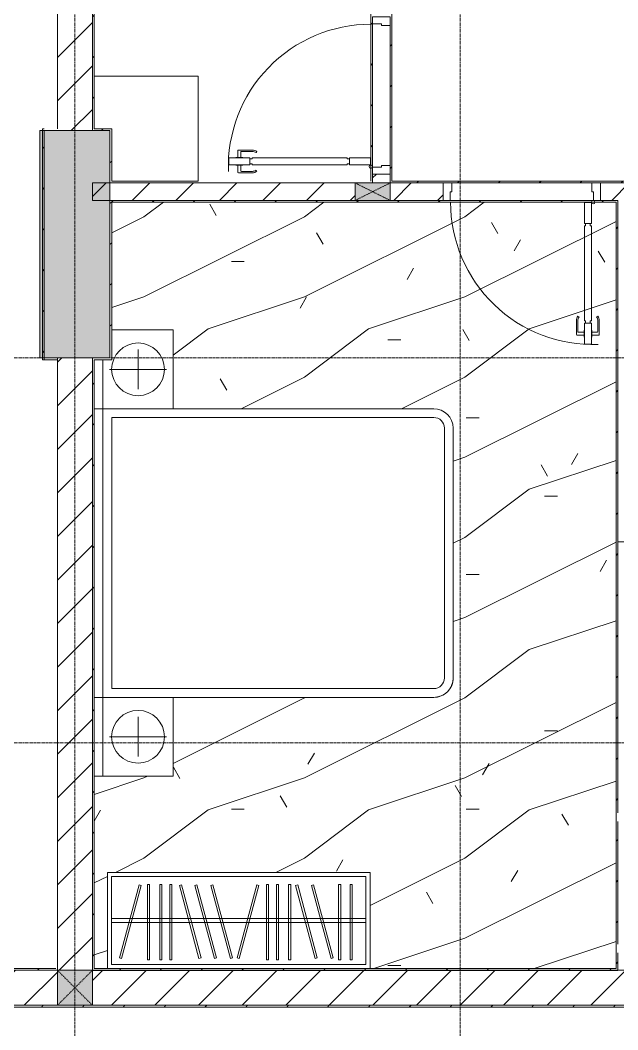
# Model space of a CAD drawing. Header units: millimetres. Extents: x 5357 to 259384, y -16348 to 109893.
# Drawn here: x 52440 to 55853, y 35397 to 41167 of the extents above; entities that cross this region are included whole.
import ezdxf

# ---------------------------------------------------------------- set-up
doc = ezdxf.new("R2010")
doc.units = ezdxf.units.MM
doc.linetypes.add('Dash', pattern=[6, 3, -3])
doc.linetypes.add('Grid Line', pattern=[22.225, 12.7, -3.175, 3.175, -3.175])
for name, color, linetype, lineweight in [('0-1', 7, 'Continuous', 5), ('A-DETL-GENF-1', 53, 'Continuous', 9), ('A-DOOR-1', 254, 'Continuous', 9), ('A-DOOR-2', 53, 'Continuous', 9), ('A-FLOR-PATT-1', 10, 'Continuous', 9), ('A-WALL', 113, 'Continuous', 9), ('A-WALL-1', 9, 'Continuous', 18), ('A-WALL-3', 113, 'Continuous', 18), ('A-WALL-PATT', 111, 'Continuous', 9), ('A-WALL-PATT-1', 10, 'Continuous', 9), ('A-WALL-PATT-2', 53, 'Continuous', 9), ('G-IMPT-1', 254, 'Continuous', 9), ('I-FURN-1', 254, 'Continuous', 9), ('I-WALL-1', 9, 'Continuous', 18), ('I-WALL-3', 2, 'Continuous', 18), ('S-COLS', 52, 'Continuous', 9), ('S-COLS-1', 253, 'Continuous', 5), ('S-COLS-2', 9, 'Continuous', 18), ('S-COLS-3', 53, 'Continuous', 9), ('S-COLS-4', 254, 'Continuous', 9), ('S-COLS-5', 52, 'Continuous', 18), ('S-COLS-6', 52, 'Dash', 9), ('S-COLS-HDLN', 52, 'Dash', 9), ('S-COLS-HDLN-1', 53, 'Dash', 9), ('S-GRID-1', 1, 'Grid Line', 9)]:
    doc.layers.add(name, color=color, linetype=linetype, lineweight=lineweight)
pattern_1 = [(45, (0, 0), (-124.4508, 124.4508), [])]
pattern_2 = [(45, (0, 0), (-116.67262, 116.67262), [])]

# ---------------------------------------------------------------- blocks, each defined once
blk = doc.blocks.new('NCV_TKTC_KET CAU_rvt-1-TKCS_MB CẢNH QUAN CÂY XANH')
at = {"layer": 'S-COLS-1'}
blk.add_hatch(color=256, dxfattribs=at).paths.add_polyline_path([(52952.6, 39236.9), (52952.6, 40536.9), (52552.6, 40536.9), (52552.6, 39236.9), (52564.1, 39236.9)])
at = {"layer": 'S-COLS-2'}
for p, q in [((52952.6, 40536.9), (52552.6, 40536.9)), ((52552.6, 40536.9), (52552.6, 39236.9)), ((52952.6, 39236.9), (52952.6, 40536.9)), ((52552.6, 39236.9), (52952.6, 39236.9))]:
    blk.add_line(p, q, dxfattribs=at)
blk = doc.blocks.new('DOOR_CW_01 CANH MO-PANEL KINH - DIW_01-900x2200-CỬA GỖ VÂN LAMINATE-553393-TKCS_MB CẢNH QUAN CÂY XANH')
at = {"layer": 'A-DETL-GENF-1'}
for p, q in [((-397, 872), (-357, 872)), ((-397, 752), (-397, 872)), ((-357, 872), (-357, 752)), ((-442, 737), (-442, 816.5)), ((-399, 820.5), (-438, 820.5)), ((-399, 831.8), (-397, 831.8)), ((-399, 792.2), (-399, 831.8)), ((-397, 792.2), (-397, 831.8)), ((-357, 792.2), (-357, 831.8)), ((-355, 831.8), (-357, 831.8)), ((-355, 792.2), (-355, 831.8)), ((-355, 820.5), (-316, 820.5)), ((-312, 737), (-312, 816.5)), ((-434, 799.5), (-434, 737)), ((-399, 803.5), (-430, 803.5)), ((-397, 792.2), (-399, 792.2)), ((-357, 752), (-397, 752)), ((-363, 752), (-391, 752)), ((-391, 752), (-391, 738)), ((-363, 738), (-363, 752)), ((-357, 792.2), (-355, 792.2)), ((-355, 803.5), (-324, 803.5)), ((-320, 799.5), (-320, 737)), ((-433.9, 711.2), (-427.3, 715.8)), ((-397, 738), (-391, 738)), ((-397, 738), (-397, 196)), ((-357, 738), (-363, 738)), ((-357, 196), (-357, 738)), ((-320.1, 711.2), (-326.7, 715.8)), ((-397, 196), (-391, 196)), ((-357, 182), (-397, 182)), ((-397, 182), (-397, 62)), ((-391, 196), (-391, 182)), ((-391, 182), (-363, 182)), ((-357, 196), (-363, 196)), ((-363, 182), (-363, 196)), ((-357, 62), (-357, 182)), ((-397, 62), (-357, 62))]:
    blk.add_line(p, q, dxfattribs=at)
blk.add_circle((-407, 60), 10, dxfattribs=at)
for centre, radius, start, end in [((-407, 60), 814, 360, 92), ((-438, 816.5), 4, 90, 180), ((-316, 816.5), 4, 0, 90), ((-430, 799.5), 4, 90, 180), ((-324, 799.5), 4, 360, 90), ((-397, 737), 45, 180, 215), ((-397, 737), 37, 180, 215), ((-357, 737), 37, 325, 0), ((-357, 737), 45, 325, 0)]:
    blk.add_arc(centre, radius, start, end, dxfattribs=at)
at = {"layer": 'A-DOOR-2'}
for p, q in [((-410, 50), (-450, 50)), ((-450, 50), (-450, -50)), ((-410, 0), (-410, 50)), ((-400, 0), (-410, 0)), ((-407, 50), (-382, 50)), ((-400, -50), (-400, 0)), ((410, 0), (400, 0)), ((400, 0), (400, -50)), ((450, 50), (410, 50)), ((410, 50), (410, 0)), ((450, -50), (450, 50)), ((-450, -50), (-400, -50)), ((400, -50), (450, -50))]:
    blk.add_line(p, q, dxfattribs=at)
blk = doc.blocks.new('GIUONG NGU-2TAB-1600x2000 - GIUONG NGU-2TAB-1600x2000-V12-TKCS_MB CẢNH QUAN CÂY XANH')
at = {"layer": 'I-FURN-1'}
for p, q in [((569.6, 2050), (1997.1, 2050)), ((1997.1, 2050), (569.6, 2050)), ((1997.1, 2000), (569.6, 2000)), ((458.5, 50), (458.5, 1938.9)), ((458.5, 1938.9), (458.5, 50)), ((508.5, 1938.9), (508.5, 100)), ((2058.2, 100), (2058.2, 1938.9)), ((2108.2, 1938.9), (2108.2, 50)), ((2108.2, 50), (2108.2, 1938.9)), ((8.5, 100), (8.5, 450.3)), ((8.5, 450.3), (458.5, 450.3)), ((8.5, 450.3), (458.5, 450.3)), ((8.5, 100), (8.5, 450.3)), ((233.5, 86.8), (233.5, 413.5)), ((458.5, 450.3), (458.5, 50)), ((458.5, 450.3), (458.5, 50)), ((2108.2, 50), (2108.2, 450.3)), ((2108.2, 450.3), (2558.2, 450.3)), ((2108.2, 450.3), (2108.2, 50)), ((2558.2, 450.3), (2108.2, 450.3)), ((2333.2, 86.8), (2333.2, 413.5)), ((2558.2, 450.3), (2558.2, 50)), ((2558.2, 50), (2558.2, 450.3)), ((120.2, 250.2), (346.8, 250.2)), ((2446.5, 250.2), (2219.8, 250.2)), ((508.5, 100), (2058.2, 100)), ((458.5, 50), (178.3, 50)), ((178.3, 50), (458.5, 50)), ((458.5, 50), (178.3, 50)), ((2108.2, 50), (458.5, 50)), ((458.5, 50), (458.5, 0)), ((458.5, 0), (458.5, 50)), ((458.5, 50), (2108.2, 50)), ((458.5, 50), (2108.2, 50)), ((2558.2, 50), (2108.2, 50)), ((2108.2, 50), (2558.2, 50)), ((2108.2, 0), (2108.2, 50)), ((2108.2, 50), (2108.2, 0)), ((2108.2, 50), (2558.2, 50)), ((2558.2, 50), (2558.2, 0))]:
    blk.add_line(p, q, dxfattribs=at)
for centre in [(233.5, 250.2), (2333.2, 250.2)]:
    blk.add_circle(centre, 150.7, dxfattribs=at)
for centre, radius, start, end in [((569.6, 1938.9), 111.1, 90, 180), ((569.6, 1938.9), 111.1, 90, 180), ((1997.1, 1938.9), 111.1, 0, 90), ((1997.1, 1938.9), 111.1, 360, 90), ((569.6, 1938.9), 61.1, 90, 180), ((1997.1, 1938.9), 61.1, 360, 90)]:
    blk.add_arc(centre, radius, start, end, dxfattribs=at)
blk = doc.blocks.new('TU QUAN AO-SUITE ROOM_3 - TU QUAN AO-SUITE ROOM_3-V13-TKCS_MB CẢNH QUAN CÂY XANH')
at = {"layer": 'I-FURN-1'}
for p, q in [((-550, 1500), (0, 1500)), ((-550, 0), (-550, 1500)), ((0, 1500), (-550, 1500)), ((-550, 1500), (-550, 0)), ((-24, 1476), (-526, 1476)), ((-526, 1476), (-526, 600)), ((-526, 1476), (-526, 24)), ((-287, 576), (-287, 1476)), ((-263, 576), (-263, 1476)), ((-24, 24), (-24, 1476)), ((-480.1, 1386.9), (-480.1, 1398.9)), ((-480.1, 1398.9), (-50.1, 1398.9)), ((-480.1, 1386.9), (-480.1, 1398.9)), ((-50.1, 1386.9), (-480.1, 1386.9)), ((-50.1, 1398.9), (-50.1, 1386.9)), ((-480.1, 1320.5), (-480.1, 1332.5)), ((-480.1, 1332.5), (-50.1, 1332.5)), ((-480.1, 1320.5), (-480.1, 1332.5)), ((-50.1, 1332.5), (-50.1, 1320.5)), ((-50.1, 1320.5), (-480.1, 1320.5)), ((-478.3, 1178.1), (-61.3, 1289.9)), ((-58.2, 1278.3), (-475.2, 1166.5)), ((-61.3, 1289.9), (-58.2, 1278.3)), ((-478.3, 1086.9), (-61.3, 1198.6)), ((-475.2, 1166.5), (-478.3, 1178.1)), ((-58.2, 1187.1), (-475.2, 1075.3)), ((-61.3, 1198.6), (-58.2, 1187.1)), ((-480.1, 1035.3), (-480.1, 1047.3)), ((-480.1, 1047.3), (-50.1, 1047.3)), ((-480.1, 1035.3), (-480.1, 1047.3)), ((-475.2, 1075.3), (-478.3, 1086.9)), ((-50.1, 1047.3), (-50.1, 1035.3)), ((-50.1, 1035.3), (-480.1, 1035.3)), ((-480.1, 965.8), (-480.1, 977.8)), ((-480.1, 977.8), (-50.1, 977.8)), ((-480.1, 965.8), (-480.1, 977.8)), ((-50.1, 965.8), (-480.1, 965.8)), ((-50.1, 977.8), (-50.1, 965.8)), ((-480.1, 908.6), (-480.1, 920.6)), ((-480.1, 920.6), (-50.1, 920.6)), ((-480.1, 908.6), (-480.1, 920.6)), ((-50.1, 908.6), (-480.1, 908.6)), ((-475.2, 865.5), (-478.3, 853.9)), ((-58.2, 753.7), (-475.2, 865.5)), ((-50.1, 920.6), (-50.1, 908.6)), ((-478.3, 853.9), (-61.3, 742.1)), ((-61.3, 742.1), (-58.2, 753.7)), ((-478.3, 603.1), (-61.3, 714.9)), ((-58.2, 703.3), (-475.2, 591.5)), ((-61.3, 714.9), (-58.2, 703.3)), ((-526, 24), (-526, 600)), ((-478.3, 511.9), (-61.3, 623.6)), ((-475.2, 591.5), (-478.3, 603.1)), ((-58.2, 612.1), (-475.2, 500.3)), ((-61.3, 623.6), (-58.2, 612.1)), ((-550, 24), (-550, 576)), ((-478.3, 423.1), (-61.3, 534.9)), ((-58.2, 523.3), (-475.2, 411.5)), ((-287, 24), (-287, 576)), ((-263, 24), (-263, 576)), ((-61.3, 534.9), (-58.2, 523.3)), ((-475.2, 500.3), (-478.3, 511.9)), ((-475.2, 411.5), (-478.3, 423.1)), ((-480.1, 368.4), (-480.1, 356.4)), ((-50.1, 368.4), (-480.1, 368.4)), ((-480.1, 356.4), (-50.1, 356.4)), ((-50.1, 356.4), (-50.1, 368.4)), ((-480.1, 311.2), (-480.1, 299.2)), ((-50.1, 311.2), (-480.1, 311.2)), ((-480.1, 299.2), (-50.1, 299.2)), ((-50.1, 299.2), (-50.1, 311.2)), ((-480.1, 241.7), (-480.1, 229.7)), ((-50.1, 241.7), (-480.1, 241.7)), ((-50.1, 229.7), (-50.1, 241.7)), ((-480.1, 229.7), (-50.1, 229.7)), ((-475.2, 192.7), (-478.3, 181.1)), ((-478.3, 181.1), (-61.3, 69.4)), ((-58.2, 80.9), (-475.2, 192.7)), ((-61.3, 69.4), (-58.2, 80.9)), ((-526, 24), (-24, 24)), ((0, 0), (-550, 0)), ((-550, 0), (0, 0))]:
    blk.add_line(p, q, dxfattribs=at)
blk = doc.blocks.new('MAY GIAT - MAY GIAT_dwg-V15-TKCS_MB CẢNH QUAN CÂY XANH')
at = {"layer": 'G-IMPT-1', "flags": 128}
blk.add_lwpolyline([(5, 596.6), (5, 2.3), (605, 2.3), (605, 496.6)], dxfattribs=at)
blk = doc.blocks.new('MAY GIAT - MAY GIAT-V16-TKCS_MB CẢNH QUAN CÂY XANH')
at = {"layer": 'I-FURN-1'}
for p, q in [((5, -2.3), (605, -2.3)), ((5, -596.6), (5, -2.3)), ((605, -2.3), (605, -496.6))]:
    blk.add_line(p, q, dxfattribs=at)
at = {"extrusion": (0, 0, -1), "zscale": -1, "rotation": 180}
blk.add_blockref('MAY GIAT - MAY GIAT_dwg-V15-TKCS_MB CẢNH QUAN CÂY XANH', (0, 0), dxfattribs=at)
blk = doc.blocks.new('G1_SOF - BO TRU - 100x200-V59-TKCS_MB CẢNH QUAN CÂY XANH')
at = {"layer": 'S-COLS-3'}
blk.add_hatch(color=256, dxfattribs=at).paths.add_polyline_path([(-50, -100), (50, -100), (50, 100), (-50, 100)])
at = {"layer": 'S-COLS-2'}
for p, q in [((-50, 100), (50, 100)), ((-50, -100), (-50, 100)), ((50, 100), (50, -100)), ((50, -100), (-50, -100))]:
    blk.add_line(p, q, dxfattribs=at)
at = {"layer": 'S-COLS-HDLN-1'}
for p, q in [((50, -100), (-50, 100)), ((-50, -100), (50, 100))]:
    blk.add_line(p, q, dxfattribs=at)
blk = doc.blocks.new('DOOR_CW_01 CANH MO-PANEL KINH - DIG_01-900x2200-CỬA NHÔM KÍNH-400868-TKCS_MB CẢNH QUAN CÂY XANH')
at = {"layer": 'A-DETL-GENF-1'}
for p, q in [((-397, 872), (-357, 872)), ((-397, 752), (-397, 872)), ((-357, 872), (-357, 752)), ((-442, 737), (-442, 816.5)), ((-399, 820.5), (-438, 820.5)), ((-399, 831.8), (-397, 831.8)), ((-399, 792.2), (-399, 831.8)), ((-397, 792.2), (-397, 831.8)), ((-357, 792.2), (-357, 831.8)), ((-355, 831.8), (-357, 831.8)), ((-355, 792.2), (-355, 831.8)), ((-355, 820.5), (-316, 820.5)), ((-312, 737), (-312, 816.5)), ((-434, 799.5), (-434, 737)), ((-399, 803.5), (-430, 803.5)), ((-397, 792.2), (-399, 792.2)), ((-357, 752), (-397, 752)), ((-363, 752), (-391, 752)), ((-391, 752), (-391, 738)), ((-363, 738), (-363, 752)), ((-357, 792.2), (-355, 792.2)), ((-355, 803.5), (-324, 803.5)), ((-320, 799.5), (-320, 737)), ((-433.9, 711.2), (-427.3, 715.8)), ((-397, 738), (-391, 738)), ((-397, 738), (-397, 196)), ((-357, 738), (-363, 738)), ((-357, 196), (-357, 738)), ((-320.1, 711.2), (-326.7, 715.8)), ((-397, 196), (-391, 196)), ((-357, 182), (-397, 182)), ((-397, 182), (-397, 62)), ((-391, 196), (-391, 182)), ((-391, 182), (-363, 182)), ((-357, 196), (-363, 196)), ((-363, 182), (-363, 196)), ((-357, 62), (-357, 182)), ((-397, 62), (-357, 62))]:
    blk.add_line(p, q, dxfattribs=at)
blk.add_circle((-407, 60), 10, dxfattribs=at)
for centre, radius, start, end in [((-407, 60), 814, 360, 92), ((-438, 816.5), 4, 90, 180), ((-316, 816.5), 4, 0, 90), ((-430, 799.5), 4, 90, 180), ((-324, 799.5), 4, 360, 90), ((-397, 737), 45, 180, 215), ((-397, 737), 37, 180, 215), ((-357, 737), 37, 325, 0), ((-357, 737), 45, 325, 0)]:
    blk.add_arc(centre, radius, start, end, dxfattribs=at)
at = {"layer": 'A-DOOR-2'}
for p, q in [((-410, 50), (-450, 50)), ((-450, 50), (-450, -50)), ((-410, 0), (-410, 50)), ((-400, 0), (-410, 0)), ((-407, 50), (-382, 50)), ((-400, -50), (-400, 0)), ((410, 0), (400, 0)), ((400, 0), (400, -50)), ((450, 50), (410, 50)), ((410, 50), (410, 0)), ((450, -50), (450, 50)), ((-450, -50), (-400, -50)), ((400, -50), (450, -50))]:
    blk.add_line(p, q, dxfattribs=at)
blk = doc.blocks.new('NCV_TKTC_TANG 1_rvt-1-TKCS_MB CẢNH QUAN CÂY XANH')
at = {"layer": 'A-FLOR-PATT-1'}
h = blk.add_hatch(dxfattribs=at)
h.set_pattern_fill('FP_8', color=256, style=0, pattern_type=2)
h.set_pattern_definition([(0, (0, 0), (1788.16, 447.04), [73.762, -1267.358, 73.762, -1267.358, -7152.64]), (0, (0, 0), (1788.16, 447.04), [-2682.24, 73.762, -2608.478, 73.762, -1267.358, -3129.28]), (0, (0, 0), (1788.16, 447.04), [-6705.6, 73.762, -820.318, 73.762, -2161.438]), (120, (670.56, 223.5), (-1281.228, 1325.072), [73.762, -1267.358, 73.762, -8419.998]), (120, (670.56, 223.5), (-1281.228, 1325.072), [-1414.882, -1267.358, 73.762, -2608.478, -4470.4]), (120, (670.56, 223.5), (-1281.228, 1325.072), [-5364.48, 73.762, -1267.358, 73.762, -3055.518]), (120, (670.56, 223.5), (-1281.228, 1325.072), [-6779.362, -820.318, 73.762, -2161.438]), (240, (894.1, 1117.6), (-506.932, -1772.112), [73.762, -1267.358, 73.762, -8419.998]), (240, (894.1, 1117.6), (-506.932, -1772.112), [-1414.882, -1267.358, 73.762, -2608.478, -4470.4]), (240, (894.1, 1117.6), (-506.932, -1772.112), [-5364.48, 73.762, -1267.358, 73.762, -3055.518]), (240, (894.1, 1117.6), (-506.932, -1772.112), [-6779.362, -820.318, 73.762, -2161.438])])
h.paths.add_polyline_path([(55842.6, 35746.9), (55842.6, 40126.9), (52962.6, 40126.9), (52962.6, 39396.7), (53312.9, 39396.7), (53312.9, 38946.7), (54801.5, 38946.7), (54830.2, 38943), (54857, 38931.9), (54880, 38914.2), (54900.9, 38883.4), (54908.8, 38864.4), (54912.6, 38835.6), (54912.6, 37408.2), (54908.8, 37379.4), (54897.7, 37352.6), (54880, 37329.6), (54857, 37312), (54830.2, 37300.9), (54801.5, 37297.1), (53312.9, 37297.1), (53312.9, 36847.1), (52862.6, 36847.1), (52862.6, 35746.9), (52937.6, 35746.9), (52937.6, 36296.9), (54437.6, 36296.9), (54437.6, 35746.9)])
h = blk.add_hatch(dxfattribs=at)
h.set_pattern_fill('FP_4', color=256, style=0, pattern_type=2)
h.set_pattern_definition([(216.87, (366.52, 916.3), (2748.89673, 1832.6049), [458.15, -4123.35]), (206.565, (916.3, 641.4), (-916.3012, -916.2996), [1024.455, -1024.455]), (198.435, (916.3, 183.26), (-1832.5985, -916.302), [579.52, -2318.076])])
h.paths.add_polyline_path([(55842.6, 35746.9), (55842.6, 40126.9), (52962.6, 40126.9), (52962.6, 39396.7), (53312.9, 39396.7), (53312.9, 38946.7), (54801.5, 38946.7), (54830.2, 38943), (54857, 38931.9), (54880, 38914.2), (54900.9, 38883.4), (54908.8, 38864.4), (54912.6, 38835.6), (54912.6, 37408.2), (54908.8, 37379.4), (54897.7, 37352.6), (54880, 37329.6), (54857, 37312), (54830.2, 37300.9), (54801.5, 37297.1), (53312.9, 37297.1), (53312.9, 36847.1), (52862.6, 36847.1), (52862.6, 35746.9), (52937.6, 35746.9), (52937.6, 36296.9), (54437.6, 36296.9), (54437.6, 35746.9)])
at = {"layer": 'A-WALL-PATT-1'}
h = blk.add_hatch(dxfattribs=at)
h.set_pattern_fill('FP_2', color=256, style=0, pattern_type=2)
h.set_pattern_definition(pattern_1)
h.paths.add_polyline_path([(54552.6, 40236.9), (54552.6, 40286.9), (54452.6, 40286.9), (54452.6, 40236.9), (54502.6, 40236.9)])
h.paths.add_polyline_path([(54502.6, 41186.9), (54552.6, 41186.9), (54552.6, 41236.9), (54452.6, 41236.9), (54452.6, 41186.9)])
h = blk.add_hatch(dxfattribs=at)
h.set_pattern_fill('FP_2', color=256, style=0, pattern_type=2)
h.set_pattern_definition(pattern_1)
h.paths.add_polyline_path([(55952.6, 40136.9), (56054.2, 40136.9), (56054.2, 40236.9), (55754.6, 40236.9), (55754.6, 40136.9), (55852.6, 40136.9)])
h.paths.add_polyline_path([(52852.6, 40136.9), (54352.6, 40136.9), (54352.6, 40236.9), (52852.6, 40236.9)])
h.paths.add_polyline_path([(54552.6, 40136.9), (54854.6, 40136.9), (54854.6, 40236.9), (54552.6, 40236.9), (54552.6, 40186.9)])
h.paths.add_polyline_path([(57405.8, 40136.9), (57652.6, 40136.9), (57652.6, 40236.9), (56854.2, 40236.9), (56854.2, 40136.9)])
at = {"layer": 'A-WALL-PATT-2'}
h = blk.add_hatch(dxfattribs=at)
h.set_pattern_fill('FP_10', color=256, style=0, pattern_type=2)
h.set_pattern_definition(pattern_2)
h.paths.add_polyline_path([(52852.6, 40536.9), (52862.6, 40536.9), (52862.6, 43836.9), (52852.6, 43836.9), (52852.6, 40855.9)])
h = blk.add_hatch(dxfattribs=at)
h.set_pattern_fill('FP_10', color=256, style=0, pattern_type=2)
h.set_pattern_definition(pattern_2)
h.paths.add_polyline_path([(54452.6, 40246.9), (54452.6, 41236.9), (54442.6, 41236.9), (54442.6, 40246.9)])
h = blk.add_hatch(dxfattribs=at)
h.set_pattern_fill('FP_10', color=256, style=0, pattern_type=2)
h.set_pattern_definition(pattern_2)
h.paths.add_polyline_path([(54562.6, 40246.9), (54562.6, 41236.9), (54552.6, 41236.9), (54552.6, 40246.9)])
h = blk.add_hatch(dxfattribs=at)
h.set_pattern_fill('FP_10', color=256, style=0, pattern_type=2)
h.set_pattern_definition(pattern_2)
h.paths.add_polyline_path([(52962.6, 40536.9), (52962.6, 40546.9), (52862.6, 40546.9), (52862.6, 40536.9), (52952.6, 40536.9)])
h = blk.add_hatch(dxfattribs=at)
h.set_pattern_fill('FP_10', color=256, style=0, pattern_type=2)
h.set_pattern_definition(pattern_2)
h.paths.add_polyline_path([(52952.6, 40246.9), (52962.6, 40246.9), (52962.6, 40536.9), (52952.6, 40536.9)])
h = blk.add_hatch(dxfattribs=at)
h.set_pattern_fill('FP_10', color=256, style=0, pattern_type=2)
h.set_pattern_definition(pattern_2)
h.paths.add_polyline_path([(56094.2, 40236.9), (57852.6, 40236.9), (57852.6, 40246.9), (54552.6, 40246.9), (54552.6, 40236.9), (56054.2, 40236.9)])
h = blk.add_hatch(dxfattribs=at)
h.set_pattern_fill('FP_10', color=256, style=0, pattern_type=2)
h.set_pattern_definition(pattern_2)
h.paths.add_polyline_path([(52962.6, 40126.9), (55842.6, 40126.9), (55842.6, 40136.9), (52952.6, 40136.9), (52952.6, 40126.9)])
h = blk.add_hatch(dxfattribs=at)
h.set_pattern_fill('FP_10', color=256, style=0, pattern_type=2)
h.set_pattern_definition(pattern_2)
h.paths.add_polyline_path([(52962.6, 39226.9), (52962.6, 40126.9), (52952.6, 40126.9), (52952.6, 39226.9)])
h = blk.add_hatch(dxfattribs=at)
h.set_pattern_fill('FP_10', color=256, style=0, pattern_type=2)
h.set_pattern_definition(pattern_2)
h.paths.add_polyline_path([(55852.6, 35736.9), (55852.6, 40136.9), (55842.6, 40136.9), (55842.6, 35736.9)])
h = blk.add_hatch(dxfattribs=at)
h.set_pattern_fill('FP_10', color=256, style=0, pattern_type=2)
h.set_pattern_definition(pattern_2)
h.paths.add_polyline_path([(52852.6, 35746.9), (52862.6, 35746.9), (52862.6, 39226.9), (52852.6, 39226.9), (52852.6, 38883.4)])
h = blk.add_hatch(dxfattribs=at)
h.set_pattern_fill('FP_10', color=256, style=0, pattern_type=2)
h.set_pattern_definition(pattern_2)
h.paths.add_polyline_path([(53774.5, 35736.9), (55842.6, 35736.9), (55842.6, 35746.9), (52852.6, 35746.9), (52852.6, 35736.9)])
at = {"layer": 'A-WALL-1'}
for p, q in [((54452.6, 40286.9), (54452.6, 40236.9)), ((54552.6, 40236.9), (54552.6, 40286.9)), ((54352.6, 40236.9), (52852.6, 40236.9)), ((52852.6, 40236.9), (52852.6, 40136.9)), ((54854.6, 40236.9), (54552.6, 40236.9)), ((56054.2, 40236.9), (55754.6, 40236.9)), ((52852.6, 40136.9), (54352.6, 40136.9)), ((54552.6, 40136.9), (54854.6, 40136.9)), ((55754.6, 40136.9), (55852.6, 40136.9)), ((55852.6, 40136.9), (55852.6, 38186.9)), ((55852.6, 38186.9), (55952.6, 38186.9))]:
    blk.add_line(p, q, dxfattribs=at)
at = {"layer": 'I-WALL-1'}
for p, q in [((52852.6, 43836.9), (52852.6, 40536.9)), ((52862.6, 40546.9), (52862.6, 43826.9)), ((54442.6, 41226.9), (54442.6, 40246.9)), ((54562.6, 40246.9), (54562.6, 41226.9)), ((54452.6, 40326.9), (54452.6, 41146.9)), ((54552.6, 41136.9), (54552.6, 40336.9)), ((52852.6, 40536.9), (52862.6, 40536.9)), ((52962.6, 40546.9), (52862.6, 40546.9)), ((52862.6, 40536.9), (52952.6, 40536.9)), ((52952.6, 40536.9), (52952.6, 40246.9)), ((52962.6, 40536.9), (52962.6, 40546.9)), ((52962.6, 40246.9), (52962.6, 40536.9)), ((54452.6, 40246.9), (54452.6, 40286.9)), ((54552.6, 40286.9), (54552.6, 40246.9)), ((54552.6, 40246.9), (54552.6, 40236.9)), ((54552.6, 40236.9), (54854.6, 40236.9)), ((57852.6, 40246.9), (54562.6, 40246.9)), ((54904.6, 40236.9), (55704.6, 40236.9)), ((55754.6, 40236.9), (56054.2, 40236.9)), ((54352.6, 40136.9), (52952.6, 40136.9)), ((52952.6, 40136.9), (52952.6, 40126.9)), ((52952.6, 40126.9), (52952.6, 39236.9)), ((52962.6, 40126.9), (55842.6, 40126.9)), ((52962.6, 39226.9), (52962.6, 40126.9)), ((54854.6, 40136.9), (54552.6, 40136.9)), ((55714.6, 40136.9), (54894.6, 40136.9)), ((55842.6, 40136.9), (55754.6, 40136.9)), ((55852.6, 40136.9), (55842.6, 40136.9)), ((55842.6, 40126.9), (55842.6, 35746.9)), ((55852.6, 36636.9), (55852.6, 40136.9)), ((52952.6, 39236.9), (52852.6, 39236.9)), ((52852.6, 39236.9), (52852.6, 39226.9)), ((52852.6, 39226.9), (52852.6, 35746.9)), ((52862.6, 39226.9), (52952.6, 39226.9)), ((52862.6, 35746.9), (52862.6, 39226.9)), ((52952.6, 39226.9), (52962.6, 39226.9)), ((55852.6, 35886.9), (55852.6, 36586.9)), ((55852.6, 35736.9), (55852.6, 35836.9)), ((52852.6, 35746.9), (52852.6, 35736.9)), ((52852.6, 35736.9), (55842.6, 35736.9)), ((55842.6, 35746.9), (52862.6, 35746.9)), ((55842.6, 35736.9), (55852.6, 35736.9))]:
    blk.add_line(p, q, dxfattribs=at)
at = {"layer": 'A-DOOR-1'}
for name, p, rotation in [('DOOR_CW_01 CANH MO-PANEL KINH - DIG_01-900x2200-CỬA NHÔM KÍNH-400868-TKCS_MB CẢNH QUAN CÂY XANH', (54502.6, 40736.9), 90.0000000000011), ('DOOR_CW_01 CANH MO-PANEL KINH - DIW_01-900x2200-CỬA GỖ VÂN LAMINATE-553393-TKCS_MB CẢNH QUAN CÂY XANH', (55304.6, 40186.9), 180)]:
    blk.add_blockref(name, p, dxfattribs=dict(at, rotation=rotation))
at = {"layer": 'I-FURN-1'}
for name, p, rotation in [('MAY GIAT - MAY GIAT-V16-TKCS_MB CẢNH QUAN CÂY XANH', (53459.2, 40851.9), 270.0000000000002), ('GIUONG NGU-2TAB-1600x2000 - GIUONG NGU-2TAB-1600x2000-V12-TKCS_MB CẢNH QUAN CÂY XANH', (52862.6, 39405.2), 269.9999999999995), ('TU QUAN AO-SUITE ROOM_3 - TU QUAN AO-SUITE ROOM_3-V13-TKCS_MB CẢNH QUAN CÂY XANH', (52937.6, 35746.9), 270.0000000000003)]:
    blk.add_blockref(name, p, dxfattribs=dict(at, rotation=rotation))
at = {"layer": 'S-COLS-4', "rotation": 270.0000000000007}
blk.add_blockref('G1_SOF - BO TRU - 100x200-V59-TKCS_MB CẢNH QUAN CÂY XANH', (54452.6, 40186.9), dxfattribs=at)
blk = doc.blocks.new('G1_SOF - BO TRU - 200x200-3050151-TKCS_MB CẢNH QUAN CÂY XANH')
at = {"layer": 'S-COLS-HDLN'}
for p, q in [((-100, 100), (100, -100)), ((100, 100), (-100, -100))]:
    blk.add_line(p, q, dxfattribs=at)

msp = doc.modelspace()

# ---------------------------------------------------------------- hatches: boundary and pattern name
at = {"layer": 'A-WALL-PATT'}
h = msp.add_hatch(dxfattribs=at)
h.set_pattern_fill('FP_1', color=256, style=0, pattern_type=2)
h.set_pattern_definition(pattern_1)
h.paths.add_polyline_path([(52852.6, 40535.7), (52852.6, 43837), (52652.6, 43837), (52652.6, 40535.7)])
h = msp.add_hatch(dxfattribs=at)
h.set_pattern_fill('FP_41', color=256, style=0, pattern_type=2)
h.set_pattern_definition(pattern_2)
h.paths.add_polyline_path([(52567.6, 39226.9), (52577.6, 39226.9), (52577.6, 40546.9), (52567.6, 40546.9), (52567.6, 39869.7)])
h = msp.add_hatch(dxfattribs=at)
h.set_pattern_fill('FP_1', color=256, style=0, pattern_type=2)
h.set_pattern_definition(pattern_1)
h.paths.add_polyline_path([(52652.6, 35737.4), (52852.6, 35737.4), (52852.6, 39236.9), (52652.6, 39236.9), (52652.6, 38883.4)])
h = msp.add_hatch(dxfattribs=at)
h.set_pattern_fill('FP_1', color=256, style=0, pattern_type=2)
h.set_pattern_definition(pattern_1)
h.paths.add_polyline_path([(60852.6, 35537.4), (60852.6, 35737.4), (59092.6, 35737.4), (59092.6, 35537.4)])
h.paths.add_polyline_path([(63458, 35537.4), (65852.9, 35537.4), (65852.9, 35737.4), (61052.6, 35737.4), (61052.6, 35537.4)])
h.paths.add_polyline_path([(69052.6, 35537.4), (69052.6, 35737.4), (67292.6, 35737.4), (67292.6, 35537.4), (68299.7, 35537.4)])
h.paths.add_polyline_path([(66202.6, 35537.4), (66202.6, 35737.4), (66052.9, 35737.4), (66052.9, 35537.4)])
h.paths.add_polyline_path([(56195.4, 35537.4), (56452.6, 35537.4), (56452.6, 35737.4), (52852.6, 35737.4), (52852.6, 35537.4), (53774.5, 35537.4)])
h.paths.add_polyline_path([(49452.9, 35537.4), (49452.9, 35737.4), (44652.6, 35737.4), (44652.6, 35537.4), (48932.8, 35537.4)])
h.paths.add_polyline_path([(52652.6, 35537.4), (52652.6, 35737.4), (49652.9, 35737.4), (49652.9, 35537.4)])
h.paths.add_polyline_path([(56652.6, 35537.4), (58002.6, 35537.4), (58002.6, 35737.4), (56652.6, 35737.4)])
h = msp.add_hatch(dxfattribs=at)
h.set_pattern_fill('FP_41', color=256, style=0, pattern_type=2)
h.set_pattern_definition(pattern_2)
h.paths.add_polyline_path([(52652.6, 35737.4), (52652.6, 35747.4), (46012.6, 35747.4), (46012.6, 35737.4), (48932.8, 35737.4)])
h = msp.add_hatch(dxfattribs=at)
h.set_pattern_fill('FP_41', color=256, style=0, pattern_type=2)
h.set_pattern_definition(pattern_2)
h.paths.add_polyline_path([(56442.6, 35527.4), (56452.6, 35527.4), (56452.6, 35537.4), (44452.6, 35537.4), (44452.6, 35527.4), (56195.4, 35527.4)])
at = {"layer": 'S-COLS-1'}
msp.add_hatch(color=256, dxfattribs=at).paths.add_polyline_path([(52652.6, 35537.4), (52852.6, 35537.4), (52852.6, 35737.4), (52652.6, 35737.4)])

# ---------------------------------------------------------------- linework, layer by layer
at = {"layer": 'A-WALL'}
for p, q in [((52652.6, 43837), (52652.6, 40546.9)), ((52652.6, 39236.9), (52642.6, 39236.9)), ((52652.6, 39226.9), (52652.6, 39236.9)), ((52652.6, 35737.4), (52852.6, 35737.4)), ((52652.6, 35537.4), (52652.6, 35737.4)), ((52852.6, 35737.4), (52852.6, 35537.4)), ((52852.6, 35537.4), (56652.6, 35537.4)), ((56452.6, 35537.4), (52852.6, 35537.4))]:
    msp.add_line(p, q, dxfattribs=at)
at = {"layer": 'A-WALL-3'}
for p, q in [((52852.6, 40535.7), (52852.6, 43837)), ((52652.6, 40536.9), (52652.6, 40535.7)), ((52652.6, 40535.7), (52852.6, 40535.7)), ((52852.6, 39236.9), (52652.6, 39236.9)), ((52852.6, 35737.4), (52852.6, 39236.9)), ((52652.6, 39226.9), (52652.6, 35747.4)), ((52652.6, 35737.4), (52652.6, 35737.4)), ((56452.6, 35737.4), (52852.6, 35737.4)), ((49652.9, 35537.4), (52652.6, 35537.4))]:
    msp.add_line(p, q, dxfattribs=at)
at = {"layer": 'I-WALL-3'}
for p, q in [((52577.6, 40546.9), (52567.6, 40546.9)), ((52567.6, 40546.9), (52567.6, 39226.9)), ((52577.6, 39226.9), (52577.6, 40536.9)), ((52642.6, 39236.9), (52577.6, 39236.9)), ((52567.6, 39226.9), (52652.6, 39226.9)), ((52642.6, 35747.4), (46012.6, 35747.4)), ((46012.6, 35737.4), (52652.6, 35737.4)), ((52652.6, 35737.4), (52652.6, 35747.4)), ((44442.6, 35527.4), (56442.6, 35527.4)), ((52852.6, 35537.4), (44452.6, 35537.4))]:
    msp.add_line(p, q, dxfattribs=at)
at = {"layer": 'S-COLS'}
for p, q in [((52852.6, 35737.4), (52652.6, 35737.4)), ((52652.6, 35737.4), (52652.6, 35537.4)), ((52852.6, 35537.4), (52852.6, 35737.4))]:
    msp.add_line(p, q, dxfattribs=at)
at = {"layer": 'S-COLS-5'}
msp.add_line((52652.6, 35537.4), (52852.6, 35537.4), dxfattribs=at)
at = {"layer": 'S-GRID-1'}
for p, q in [((52752.6, 20960.6), (52752.6, 80482.7)), ((54952.6, 20960.6), (54952.6, 80482.7)), ((130319.3, 39236.9), (29351.8, 39236.9)), ((130319.3, 37036.9), (29351.8, 37036.9))]:
    msp.add_line(p, q, dxfattribs=at)

# ---------------------------------------------------------------- block references
at = {"layer": '0-1'}
for name in ['NCV_TKTC_KET CAU_rvt-1-TKCS_MB CẢNH QUAN CÂY XANH', 'NCV_TKTC_TANG 1_rvt-1-TKCS_MB CẢNH QUAN CÂY XANH']:
    msp.add_blockref(name, (0, 0), dxfattribs=at)
at = {"layer": 'S-COLS-6'}
msp.add_blockref('G1_SOF - BO TRU - 200x200-3050151-TKCS_MB CẢNH QUAN CÂY XANH', (52752.6, 35637.4), dxfattribs=at)

doc.saveas('drawing.dxf')
